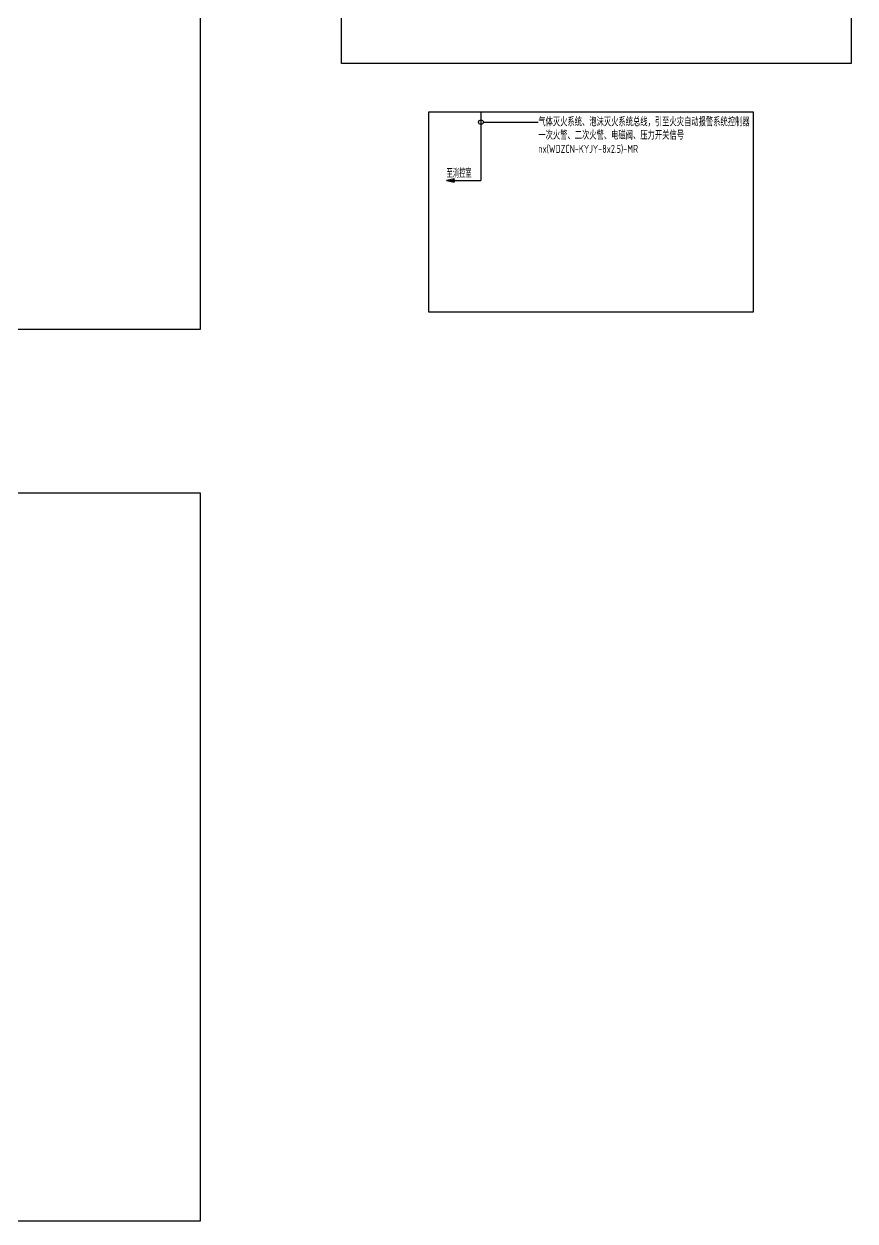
# Model space of a CAD drawing. Header units: millimetres. Extents: x -1040173 to 349982, y -145921 to 298175.
# Drawn here: x 65360 to 101692, y 82522 to 134889 of the extents above; entities that cross this region are included whole.
import ezdxf
from ezdxf import colors
from ezdxf.entities.mleader import LeaderData, LeaderLine
from ezdxf.enums import TextEntityAlignment as Align
from ezdxf.math import Vec2, Vec3

# ---------------------------------------------------------------- set-up
doc = ezdxf.new("R2010")
doc.units = ezdxf.units.MM
doc.header["$LTSCALE"] = 500
doc.header["$MEASUREMENT"] = 0
doc.layers.get('0').update_dxf_attribs({"color": 255, "linetype": 'CONTINUOUS'})
for name, color, linetype in [('E-FAS-WIRE', 4, 'CONTINUOUS'), ('E-REQU-DIMS', 30, 'CONTINUOUS'), ('E-UNIV-NOTE', 6, 'CONTINUOUS')]:
    doc.layers.add(name, color=color, linetype=linetype)
doc.layers.add('说明', color=7, linetype='CONTINUOUS', plot=False)
doc.styles.add('TH-STYLE3', font='tssdeng.shx', dxfattribs={"width": 0.7, "bigfont": 'tssdchn.shx'})

# ---------------------------------------------------------------- blocks, each defined once
blk = doc.blocks.new('_DotBlank')
at = {"color": 0, "linetype": 'ByBlock', "lineweight": -2}
blk.add_line((-0.5, 0), (-1, 0), dxfattribs=at)
blk.add_circle((0, 0), 0.5, dxfattribs=at)

msp = doc.modelspace()

# ---------------------------------------------------------------- linework, layer by layer
at = {"layer": 'E-FAS-WIRE'}
for p in [(85336, 131041), (83836, 128041)]:
    msp.add_line(p, (85336, 128041), dxfattribs=at)
msp.add_lwpolyline([(83836, 128041), (84189, 127966), (84089, 128041), (84189, 128116), (83836, 128041)], dxfattribs=at)
at = {"layer": '说明'}
for points in [[(73068, 121521), (-6887, 121521), (-6887, 159575), (73068, 159575)], [(79237, 156215), (101522, 156215), (101522, 133156), (79237, 133156)], [(83064, 131041), (97239, 131041), (97239, 122281), (83064, 122281)], [(73068, 82522), (-6887, 82522), (-6887, 114380), (73068, 114380)]]:
    msp.add_lwpolyline(points, close=True, dxfattribs=at)

# ---------------------------------------------------------------- texts
at = {"layer": 'E-UNIV-NOTE', "style": 'TH-STYLE3', "width": 0.6}
msp.add_text('至消控室', height=350, dxfattribs=at).set_placement((83836, 128341), align=Align.MIDDLE_LEFT)

# ---------------------------------------------------------------- leaders
at = {"layer": 'E-REQU-DIMS'}
ml = msp.add_multileader_mtext('Standard', dxfattribs=at)
ml.set_content('气体灭火系统、泡沫灭火系统总线，引至火灾自动报警系统控制器\\P一次火警、二次火警、电磁阀、压力开关信号\\Pnx(WDZCN-KYJY-8x2.5)-MR', color=6, style='TH-STYLE3')
ml.set_leader_properties()
ml.set_arrow_properties(name='DOTBLANK')
ml.build(insert=Vec2(0, 0))
ml.multileader.update_dxf_attribs({"dogleg_length": 2, "arrow_head_size": 200, "scale": 100})
ctx = ml.context
ctx.base_point, ctx.scale, ctx.char_height, ctx.arrow_head_size, ctx.landing_gap_size, ctx.plane_origin = Vec3(87836, 130591), 100, 350, 200, 9, Vec3(69212, 132045)
notes = []
notes.append((ctx, [(0, (1, 1, 0), (87636, 130591), (1, 0), 200, [(1, [(85336, 130591)], 0, [])])]))
ctx.mtext.insert, ctx.mtext.flow_direction = Vec3(87845, 130766), 5
for ctx, leaders in notes:
    for number, flags, end, landing, length, lines in leaders:
        leader = LeaderData()
        leader.index, (leader.has_last_leader_line, leader.has_dogleg_vector, leader.attachment_direction) = number, flags
        leader.last_leader_point, leader.dogleg_vector, leader.dogleg_length = Vec3(end), Vec3(landing), length
        for number, points, colour, breaks in lines:
            line = LeaderLine()
            line.index, line.vertices, line.color, line.breaks = number, Vec3.list(points), colors.encode_raw_color(colour), breaks
            leader.lines.append(line)
        ctx.leaders.append(leader)

doc.saveas('drawing.dxf')
